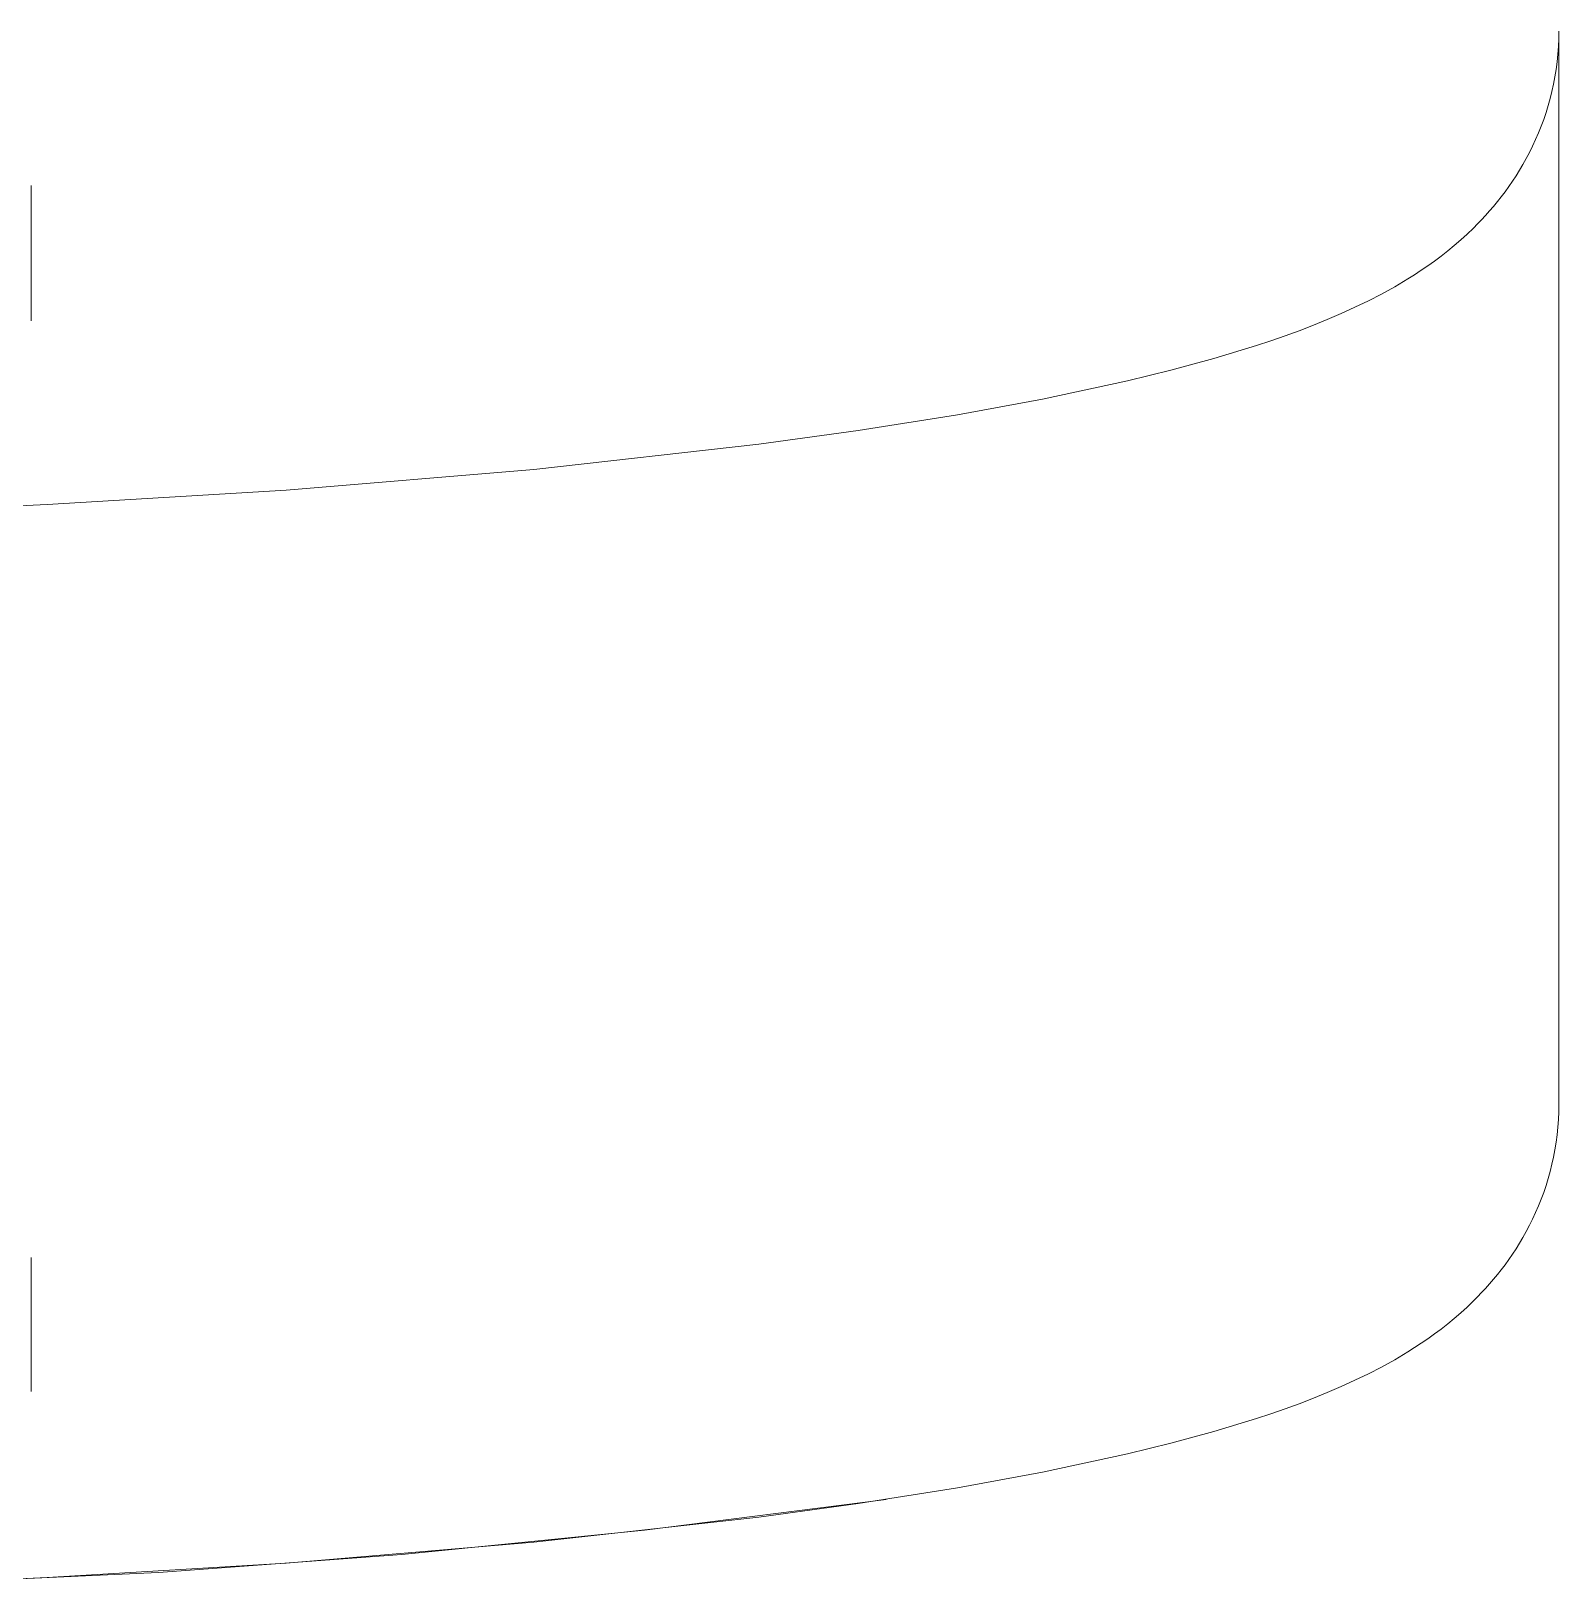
# Model space of a CAD drawing. Header units: inches. Extents: x -10 to 169, y -3 to 129.
# Drawn here: x 62.131 to 62.659, y 111.456 to 111.992 of the extents above; entities that cross this region are included whole.
import ezdxf

# ---------------------------------------------------------------- set-up
doc = ezdxf.new("R2010")
doc.units = ezdxf.units.IN
doc.layers.add('ZANO_R', color=7, linetype='Continuous', lineweight=0)

msp = doc.modelspace()

# ---------------------------------------------------------------- linework, layer by layer
at = {"layer": 'ZANO_R'}
for p, q in [((62.65877, 111.98958), (62.65865, 111.98692)), ((62.65881, 111.99227), (62.65877, 111.98958)), ((62.65881, 111.67267), (62.65881, 111.9923)), ((62.65846, 111.98428), (62.65819, 111.98166)), ((62.65865, 111.98692), (62.65846, 111.98428)), ((62.65784, 111.97907), (62.65743, 111.97651)), ((62.65819, 111.98166), (62.65784, 111.97907)), ((62.65694, 111.97398), (62.65639, 111.97148)), ((62.65743, 111.97651), (62.65694, 111.97398)), ((62.65577, 111.969), (62.65509, 111.96656)), ((62.65639, 111.97148), (62.65577, 111.969)), ((62.65434, 111.96415), (62.65353, 111.96177)), ((62.65509, 111.96656), (62.65434, 111.96415)), ((62.65173, 111.95711), (62.65075, 111.95484)), ((62.65266, 111.95943), (62.65173, 111.95711)), ((62.65353, 111.96177), (62.65266, 111.95943)), ((62.64971, 111.9526), (62.64863, 111.95042)), ((62.65075, 111.95484), (62.64971, 111.9526)), ((62.64637, 111.94625), (62.64519, 111.94425)), ((62.64752, 111.9483), (62.64637, 111.94625)), ((62.64863, 111.95042), (62.64752, 111.9483)), ((62.64275, 111.94042), (62.64148, 111.93859)), ((62.64398, 111.94231), (62.64275, 111.94042)), ((62.64519, 111.94425), (62.64398, 111.94231)), ((62.13125, 111.93899), (62.13125, 111.89231)), ((62.63889, 111.93509), (62.63757, 111.93341)), ((62.6402, 111.93682), (62.63889, 111.93509)), ((62.64148, 111.93859), (62.6402, 111.93682)), ((62.63486, 111.9302), (62.63348, 111.92867)), ((62.63622, 111.93179), (62.63486, 111.9302)), ((62.63757, 111.93341), (62.63622, 111.93179)), ((62.62928, 111.92431), (62.62709, 111.92221)), ((62.63069, 111.92572), (62.62928, 111.92431)), ((62.63209, 111.92717), (62.63069, 111.92572)), ((62.63348, 111.92867), (62.63209, 111.92717)), ((62.62488, 111.9202), (62.62264, 111.91826)), ((62.62709, 111.92221), (62.62488, 111.9202)), ((62.61813, 111.91463), (62.61585, 111.91292)), ((62.62039, 111.91641), (62.61813, 111.91463)), ((62.62264, 111.91826), (62.62039, 111.91641)), ((62.60897, 111.9082), (62.60668, 111.90675)), ((62.61127, 111.90971), (62.60897, 111.9082)), ((62.61356, 111.91128), (62.61127, 111.90971)), ((62.61585, 111.91292), (62.61356, 111.91128)), ((62.60209, 111.90403), (62.59754, 111.90151)), ((62.60668, 111.90675), (62.60209, 111.90403)), ((62.59303, 111.89919), (62.58834, 111.89694)), ((62.59754, 111.90151), (62.59303, 111.89919)), ((62.57882, 111.89271), (62.574, 111.89073)), ((62.5836, 111.89478), (62.57882, 111.89271)), ((62.58834, 111.89694), (62.5836, 111.89478)), ((62.56425, 111.88705), (62.55933, 111.88535)), ((62.56914, 111.88885), (62.56425, 111.88705)), ((62.574, 111.89073), (62.56914, 111.88885)), ((62.55438, 111.88374), (62.53964, 111.87926)), ((62.55933, 111.88535), (62.55438, 111.88374)), ((62.53964, 111.87926), (62.52478, 111.87519)), ((62.50981, 111.87155), (62.48054, 111.86527)), ((62.52478, 111.87519), (62.50981, 111.87155)), ((62.48054, 111.86527), (62.45109, 111.85985)), ((62.45109, 111.85985), (62.41688, 111.85442)), ((62.38256, 111.84969), (62.3049, 111.84101)), ((62.41688, 111.85442), (62.38256, 111.84969)), ((62.3049, 111.84101), (62.21929, 111.83387)), ((62.21929, 111.83387), (62.13686, 111.82886)), ((62.13686, 111.82886), (62.09115, 111.82675)), ((62.65881, 111.67253), (62.65881, 111.67267)), ((62.65881, 111.62198), (62.65881, 111.67253)), ((62.65877, 111.61927), (62.65865, 111.6166)), ((62.65881, 111.62196), (62.65877, 111.61927)), ((62.65846, 111.61396), (62.65819, 111.61134)), ((62.65865, 111.6166), (62.65846, 111.61396)), ((62.65784, 111.60876), (62.65743, 111.60619)), ((62.65819, 111.61134), (62.65784, 111.60876)), ((62.65694, 111.60366), (62.65639, 111.60116)), ((62.65743, 111.60619), (62.65694, 111.60366)), ((62.65577, 111.59868), (62.65509, 111.59624)), ((62.65639, 111.60116), (62.65577, 111.59868)), ((62.65434, 111.59383), (62.65353, 111.59145)), ((62.65509, 111.59624), (62.65434, 111.59383)), ((62.65173, 111.5868), (62.65075, 111.58452)), ((62.65266, 111.58911), (62.65173, 111.5868)), ((62.65353, 111.59145), (62.65266, 111.58911)), ((62.64971, 111.58228), (62.64863, 111.5801)), ((62.65075, 111.58452), (62.64971, 111.58228)), ((62.64637, 111.57593), (62.64519, 111.57393)), ((62.64752, 111.57799), (62.64637, 111.57593)), ((62.64863, 111.5801), (62.64752, 111.57799)), ((62.64398, 111.57199), (62.64275, 111.57011)), ((62.64519, 111.57393), (62.64398, 111.57199)), ((62.13125, 111.56899), (62.13125, 111.52274)), ((62.6402, 111.5665), (62.63889, 111.56477)), ((62.64148, 111.56828), (62.6402, 111.5665)), ((62.64275, 111.57011), (62.64148, 111.56828)), ((62.63486, 111.55989), (62.63348, 111.55835)), ((62.63622, 111.56147), (62.63486, 111.55989)), ((62.63757, 111.5631), (62.63622, 111.56147)), ((62.63889, 111.56477), (62.63757, 111.5631)), ((62.63069, 111.55541), (62.62928, 111.554)), ((62.63209, 111.55686), (62.63069, 111.55541)), ((62.63348, 111.55835), (62.63209, 111.55686)), ((62.62488, 111.54988), (62.62264, 111.54795)), ((62.62709, 111.5519), (62.62488, 111.54988)), ((62.62928, 111.554), (62.62709, 111.5519)), ((62.61813, 111.54431), (62.61585, 111.5426)), ((62.62039, 111.54609), (62.61813, 111.54431)), ((62.62264, 111.54795), (62.62039, 111.54609)), ((62.61127, 111.53939), (62.60897, 111.53788)), ((62.61356, 111.54096), (62.61127, 111.53939)), ((62.61585, 111.5426), (62.61356, 111.54096)), ((62.60209, 111.53371), (62.59754, 111.5312)), ((62.60668, 111.53643), (62.60209, 111.53371)), ((62.60897, 111.53788), (62.60668, 111.53643)), ((62.59303, 111.52887), (62.58834, 111.52662)), ((62.59754, 111.5312), (62.59303, 111.52887)), ((62.57882, 111.5224), (62.574, 111.52042)), ((62.5836, 111.52447), (62.57882, 111.5224)), ((62.58834, 111.52662), (62.5836, 111.52447)), ((62.56914, 111.51853), (62.56425, 111.51673)), ((62.574, 111.52042), (62.56914, 111.51853)), ((62.55438, 111.51342), (62.53964, 111.50894)), ((62.55933, 111.51503), (62.55438, 111.51342)), ((62.56425, 111.51673), (62.55933, 111.51503)), ((62.53964, 111.50894), (62.52478, 111.50488)), ((62.50981, 111.50123), (62.48054, 111.49495)), ((62.52478, 111.50488), (62.50981, 111.50123)), ((62.48054, 111.49495), (62.45109, 111.48954)), ((62.42656, 111.48547), (62.34302, 111.4749)), ((62.45109, 111.48954), (62.41688, 111.4841)), ((62.41688, 111.4841), (62.38256, 111.47937)), ((62.34302, 111.4749), (62.25924, 111.46651)), ((62.38256, 111.47937), (62.3049, 111.47069)), ((62.3049, 111.47069), (62.21929, 111.46355)), ((62.21929, 111.46355), (62.13686, 111.45854)), ((62.25924, 111.46651), (62.17526, 111.46032)), ((62.17526, 111.46032), (62.09115, 111.45633)), ((62.13686, 111.45854), (62.09115, 111.45643))]:
    msp.add_line(p, q, dxfattribs=at)

doc.saveas('drawing.dxf')
